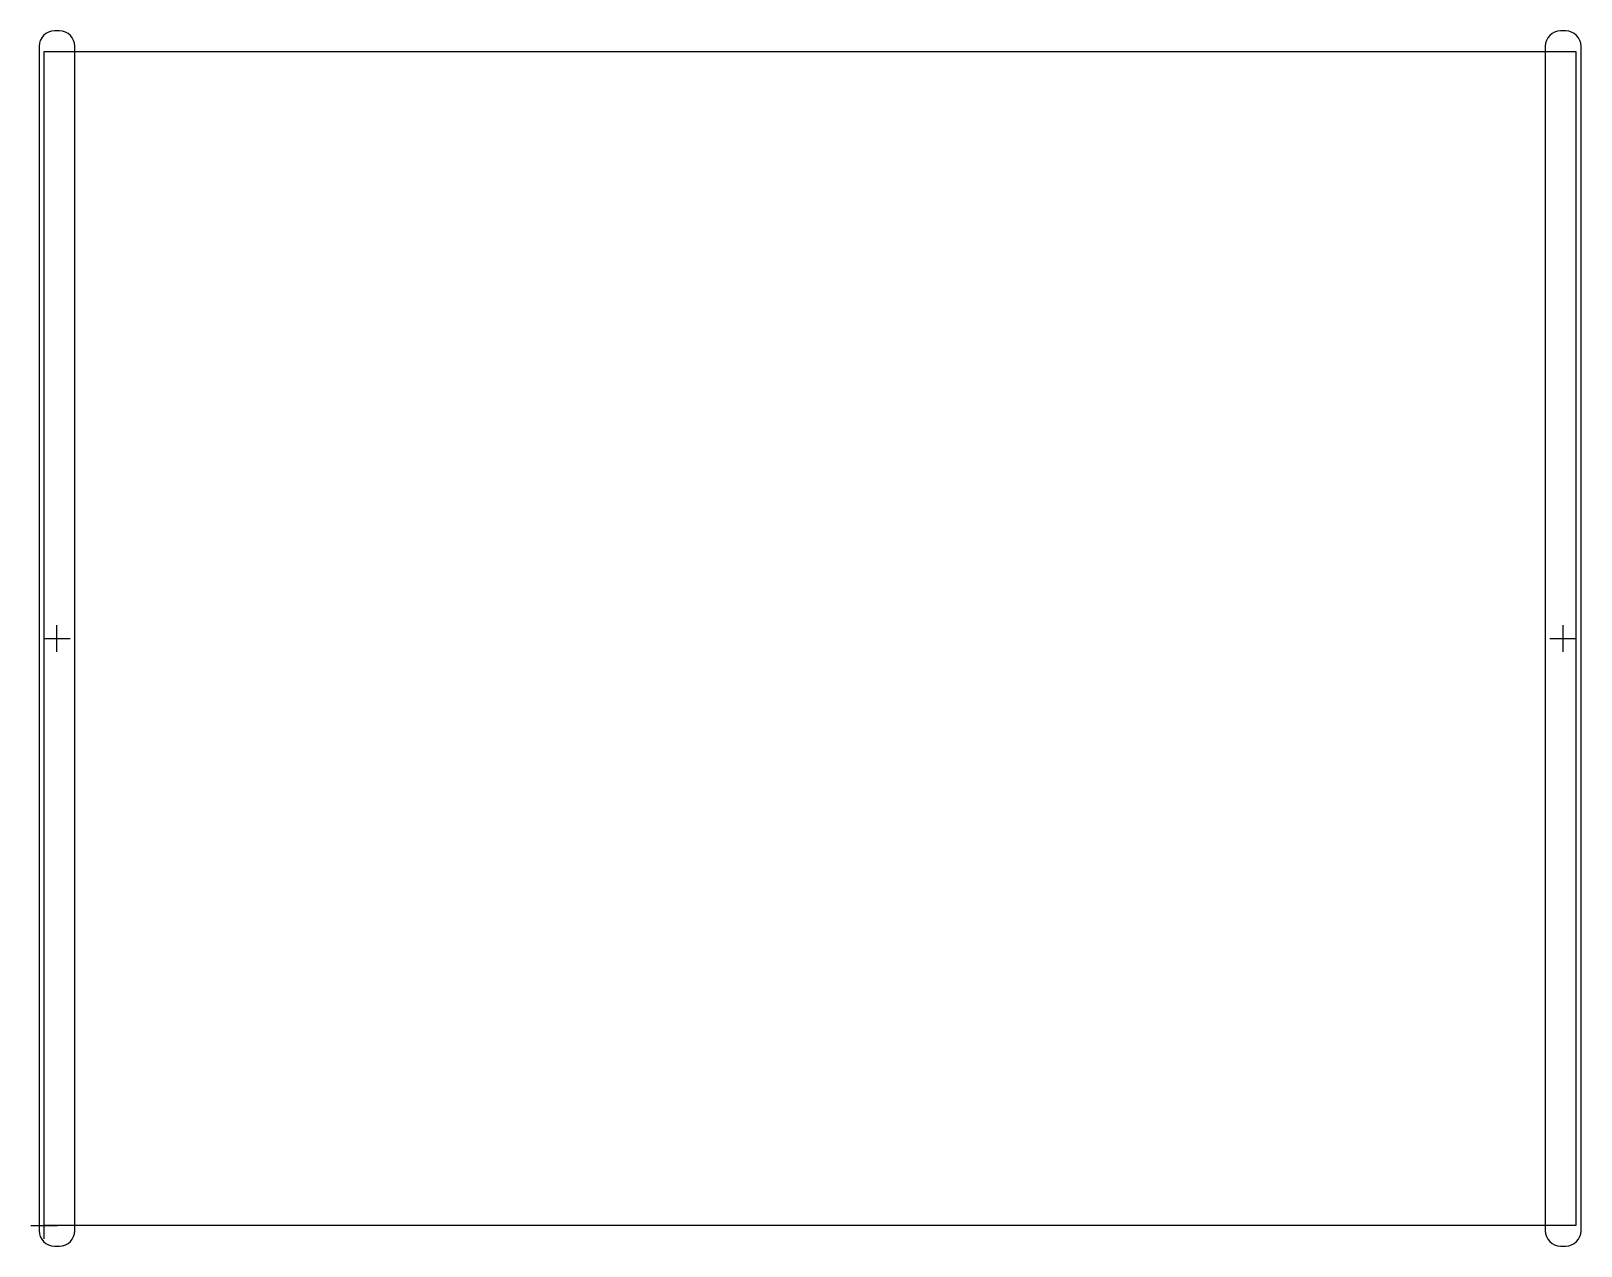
# Model space of a CAD drawing. Header units: millimetres. Extents: x -1 to 150, y -2 to 117.
import ezdxf

# ---------------------------------------------------------------- set-up
doc = ezdxf.new("R2010")
doc.units = ezdxf.units.MM
doc.layers.add('Bezugspunkte', color=1, linetype='CONTINUOUS')
doc.layers.add('Kontur', color=7, linetype='CONTINUOUS')

msp = doc.modelspace()

# ---------------------------------------------------------------- linework, layer by layer
at = {"layer": 'Bezugspunkte', "color": 1, "linetype": 'CONTINUOUS'}
for p, q in [((1.25, 56.204), (1.25, 58.796)), ((148.75, 56.204), (148.75, 58.796)), ((-0.046, 57.5), (2.546, 57.5)), ((147.454, 57.5), (150.046, 57.5)), ((-1.296, 0), (1.296, 0)), ((0, -1.296), (0, 1.296))]:
    msp.add_line(p, q, dxfattribs=at)
at = {"layer": 'Kontur', "color": 7, "linetype": 'CONTINUOUS'}
for p, q in [((1.5, 117), (1, 117)), ((149, 117), (148.5, 117)), ((-0.5, 115.5), (-0.5, -0.5)), ((3, -0.5), (3, 115.5)), ((147, 115.5), (147, -0.5)), ((150.5, -0.5), (150.5, 115.5)), ((0, 0), (0, 115)), ((0, 115), (150, 115)), ((150, 115), (150, 0)), ((150, 0), (0, 0)), ((1, -2), (1.5, -2)), ((148.5, -2), (149, -2))]:
    msp.add_line(p, q, dxfattribs=at)
for centre, start, end in [((1, 115.5), 90, 180), ((1.5, 115.5), 0, 90), ((148.5, 115.5), 90, 180), ((149, 115.5), 0, 90), ((1, -0.5), 180, 270), ((1.5, -0.5), 270, 360), ((148.5, -0.5), 180, 270), ((149, -0.5), 270, 360)]:
    msp.add_arc(centre, 1.5, start, end, dxfattribs=at)

doc.saveas('drawing.dxf')
